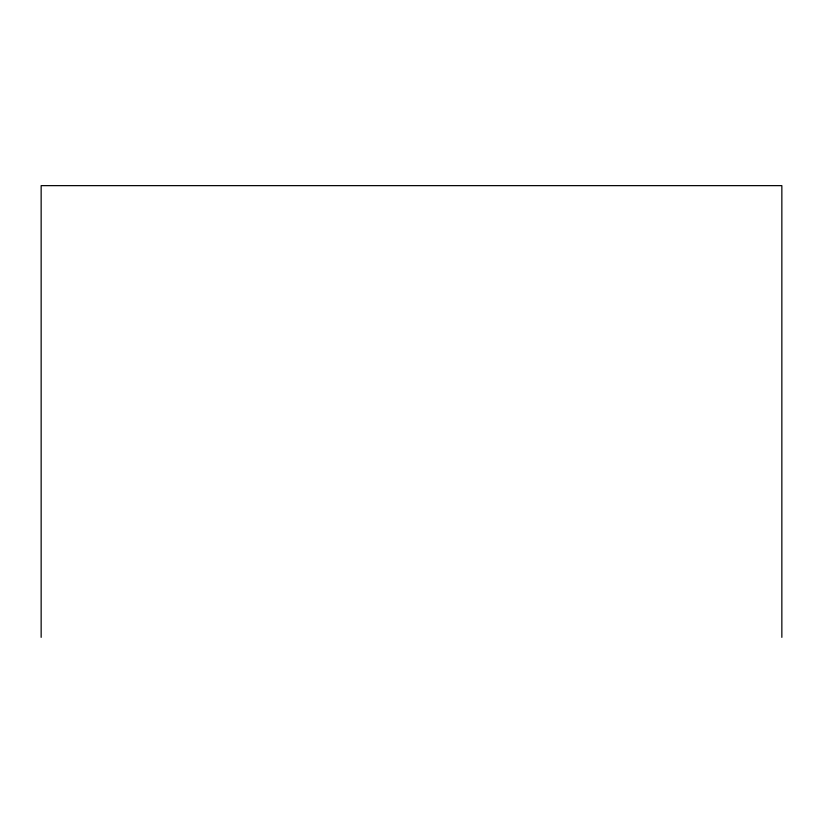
<?xml version="1.0" encoding="UTF-8"?>
<svg xmlns="http://www.w3.org/2000/svg" width="823" height="823" viewBox="0 0 823 823"><rect width="100%" height="100%" fill="white"/><g stroke="black" fill="none" stroke-linecap="round" stroke-linejoin="round"><path stroke-width="1.23" d="M781.85 637.362L781.85 185.638L41.15 185.638L41.15 637.362"/></g></svg>
